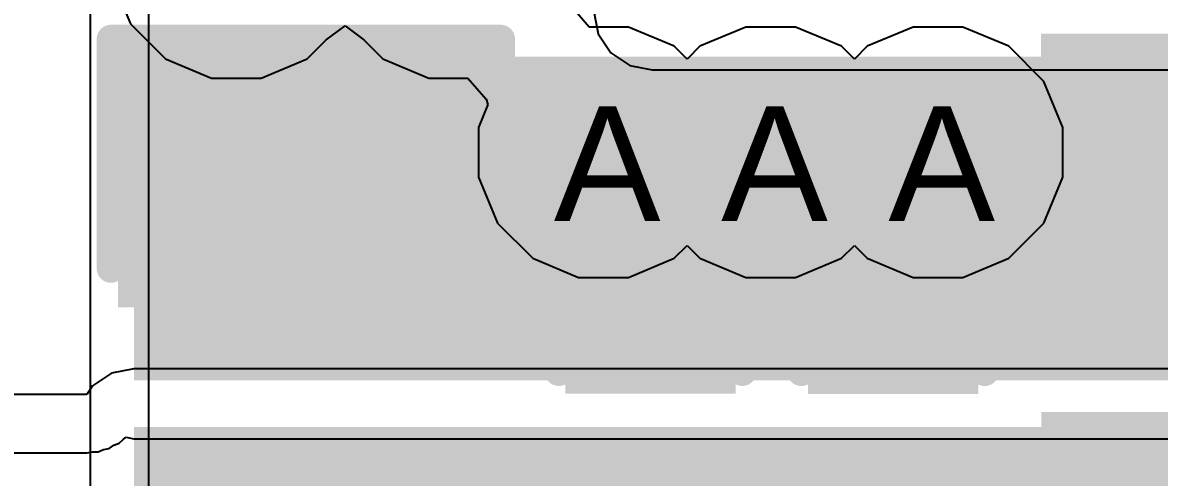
# Model space of a CAD drawing. Header units: inches. Extents: x 0 to 5271, y 0 to 5417.
# Drawn here: x 15.87 to 20.91, y 75.91 to 77.92 of the extents above; entities that cross this region are included whole.
import ezdxf

# ---------------------------------------------------------------- set-up
doc = ezdxf.new("R2010")
doc.units = ezdxf.units.IN
for name, color, linetype in [('Bottom Layer', 5, 'Continuous'), ('Bottom Overlay', 54, 'Continuous'), ('Bottom Paste', 16, 'Continuous'), ('Bottom Solder', 6, 'Continuous'), ('Drill Drawing', 1, 'Continuous'), ('L2_GND1', 16, 'Continuous'), ('L3_SIG1', 76, 'Continuous'), ('L4_PWR', 90, 'Continuous'), ('L5_GND2', 156, 'Continuous'), ('L6_SIG2', 130, 'Continuous'), ('L7_GND3', 216, 'Continuous'), ('Top Layer', 1, 'Continuous'), ('Via Holes', 16, 'Continuous')]:
    doc.layers.add(name, color=color, linetype=linetype)
doc.styles.add('Arial', font='', dxfattribs={"height": 0.2})
doc.styles.get('Arial').set_extended_font_data('Arial')

# ---------------------------------------------------------------- blocks, each defined once
blk = doc.blocks.new('17_FC2QFN__3_5_3_75__B_196')
at = {"layer": 'Bottom Layer'}
for points in [[(-0.175, 2.4312), (0.175, 2.4312), (0.175, 0.4312), (-0.175, 0.4312)], [(-2.0993, 1.6812), (-0.5993, 1.6812), (-0.5993, 1.4312), (-2.0993, 1.4312)], [(2.0993, 1.4312), (0.5993, 1.4312), (0.5993, 1.6812), (2.0993, 1.6812)], [(-2.0993, 1.0312), (-0.5993, 1.0312), (-0.5993, 0.7812), (-2.0993, 0.7812)], [(2.0993, 0.7812), (0.5993, 0.7812), (0.5993, 1.0312), (2.0993, 1.0312)], [(-2.0993, 0.3812), (-0.5993, 0.3812), (-0.5993, 0.1312), (-2.0993, 0.1312)], [(2.0993, 0.1312), (0.5993, 0.1312), (0.5993, 0.3812), (2.0993, 0.3812)], [(-2.1004, -0.0938), (-1.3004, -0.0938), (-1.3004, -0.3938), (-2.1004, -0.3938)], [(2.1004, -0.3938), (1.3004, -0.3938), (1.3004, -0.0938), (2.1004, -0.0938)], [(-2.1004, -0.5938), (-1.3004, -0.5938), (-1.3004, -0.8938), (-2.1004, -0.8938)], [(2.1004, -0.8938), (1.3004, -0.8938), (1.3004, -0.5938), (2.1004, -0.5938)], [(-1.4, -2.0187), (-1.4, -1.0937), (-1.1, -1.0937), (-1.1, -2.0187)], [(-0.9, -2.0187), (-0.9, -1.0937), (-0.6, -1.0937), (-0.6, -2.0187)], [(-0.4, -2.0187), (-0.4, -1.0937), (-0.1, -1.0937), (-0.1, -2.0187)], [(0.1, -2.0187), (0.1, -1.0937), (0.4, -1.0937), (0.4, -2.0187)], [(0.6, -2.0187), (0.6, -1.0937), (0.9, -1.0937), (0.9, -2.0187)], [(1.1, -2.0187), (1.1, -1.0937), (1.4, -1.0937), (1.4, -2.0187)]]:
    blk.add_hatch(color=5, dxfattribs=at).paths.add_polyline_path(points)
at = {"layer": 'Bottom Paste'}
for points in [[(-0.175, 2.4312), (0.175, 2.4312), (0.175, 0.4312), (-0.175, 0.4312)], [(-2.0993, 1.6812), (-0.5993, 1.6812), (-0.5993, 1.4312), (-2.0993, 1.4312)], [(2.0993, 1.4312), (0.5993, 1.4312), (0.5993, 1.6812), (2.0993, 1.6812)], [(-2.0993, 1.0312), (-0.5993, 1.0312), (-0.5993, 0.7812), (-2.0993, 0.7812)], [(2.0993, 0.7812), (0.5993, 0.7812), (0.5993, 1.0312), (2.0993, 1.0312)], [(-2.0993, 0.3812), (-0.5993, 0.3812), (-0.5993, 0.1312), (-2.0993, 0.1312)], [(2.0993, 0.1312), (0.5993, 0.1312), (0.5993, 0.3812), (2.0993, 0.3812)], [(-2.1004, -0.0938), (-1.3004, -0.0938), (-1.3004, -0.3938), (-2.1004, -0.3938)], [(2.1004, -0.3938), (1.3004, -0.3938), (1.3004, -0.0938), (2.1004, -0.0938)], [(-2.1004, -0.5938), (-1.3004, -0.5938), (-1.3004, -0.8938), (-2.1004, -0.8938)], [(2.1004, -0.8938), (1.3004, -0.8938), (1.3004, -0.5938), (2.1004, -0.5938)], [(-1.4, -2.0187), (-1.4, -1.0937), (-1.1, -1.0937), (-1.1, -2.0187)], [(-0.9, -2.0187), (-0.9, -1.0937), (-0.6, -1.0937), (-0.6, -2.0187)], [(-0.4, -2.0187), (-0.4, -1.0937), (-0.1, -1.0937), (-0.1, -2.0187)], [(0.1, -2.0187), (0.1, -1.0937), (0.4, -1.0937), (0.4, -2.0187)], [(0.6, -2.0187), (0.6, -1.0937), (0.9, -1.0937), (0.9, -2.0187)], [(1.1, -2.0187), (1.1, -1.0937), (1.4, -1.0937), (1.4, -2.0187)]]:
    blk.add_hatch(color=16, dxfattribs=at).paths.add_polyline_path(points)
at = {"layer": 'Bottom Solder'}
for points in [[(-0.2766, 2.5328), (0.2766, 2.5328), (0.2766, 0.3296), (-0.2766, 0.3296)], [(-2.2009, 1.7828), (-0.4977, 1.7828), (-0.4977, 1.3296), (-2.2009, 1.3296)], [(2.2009, 1.3296), (0.4977, 1.3296), (0.4977, 1.7828), (2.2009, 1.7828)], [(-2.2009, 1.1328), (-0.4977, 1.1328), (-0.4977, 0.6796), (-2.2009, 0.6796)], [(2.2009, 0.6796), (0.4977, 0.6796), (0.4977, 1.1328), (2.2009, 1.1328)], [(-2.2009, 0.4828), (-0.4977, 0.4828), (-0.4977, 0.0296), (-2.2009, 0.0296)], [(2.2009, 0.0296), (0.4977, 0.0296), (0.4977, 0.4828), (2.2009, 0.4828)], [(-2.202, 0.0078), (-1.1988, 0.0078), (-1.1988, -0.4954), (-2.202, -0.4954)], [(2.202, -0.4954), (1.1988, -0.4954), (1.1988, 0.0078), (2.202, 0.0078)], [(-2.202, -0.4922), (-1.1988, -0.4922), (-1.1988, -0.9954), (-2.202, -0.9954)], [(2.202, -0.9954), (1.1988, -0.9954), (1.1988, -0.4922), (2.202, -0.4922)], [(-1.5016, -2.1203), (-1.5016, -0.9921), (-0.9984, -0.9921), (-0.9984, -2.1203)], [(-1.0016, -2.1203), (-1.0016, -0.9921), (-0.4984, -0.9921), (-0.4984, -2.1203)], [(-0.5016, -2.1203), (-0.5016, -0.9921), (0.0016, -0.9921), (0.0016, -2.1203)], [(-0.0016, -2.1203), (-0.0016, -0.9921), (0.5016, -0.9921), (0.5016, -2.1203)], [(0.4984, -2.1203), (0.4984, -0.9921), (1.0016, -0.9921), (1.0016, -2.1203)], [(0.9984, -2.1203), (0.9984, -0.9921), (1.5016, -0.9921), (1.5016, -2.1203)]]:
    blk.add_hatch(color=6, dxfattribs=at).paths.add_polyline_path(points)
at = {"layer": 'Bottom Overlay'}
for points in [[(-1.8034, 2.1366, 0.127, 0.127, 0), (-1.8034, 1.9377, 0.127, 0.127, 0)], [(-0.4315, 2.1366, 0.127, 0.127, 0), (-1.8034, 2.1366, 0.127, 0.127, 0)], [(1.8034, 2.1366, 0.127, 0.127, 0), (0.4315, 2.1366, 0.127, 0.127, 0)], [(1.8034, 2.1366, 0.127, 0.127, 0), (1.8034, 1.9377, 0.127, 0.127, 0)], [(-2.402, -0.6516, 0.127, 0.127, 0), (-2.402, -0.9056, 0.127, 0.127, 0)], [(-2.275, -0.7786, 0.127, 0.127, 0), (-2.402, -0.6516, 0.127, 0.127, 0)], [(-2.275, -0.7786, 0.127, 0.127, 0), (-2.402, -0.9056, 0.127, 0.127, 0)], [(-1.8034, -1.1503, 0.127, 0.127, 0), (-1.8034, -1.7242, 0.127, 0.127, 0)], [(1.8034, -1.1503, 0.127, 0.127, 0), (1.8034, -1.7242, 0.127, 0.127, 0)], [(-1.5778, -1.7242, 0.127, 0.127, 0), (-1.8034, -1.7242, 0.127, 0.127, 0)], [(1.8034, -1.7242, 0.127, 0.127, 0), (1.5778, -1.7242, 0.127, 0.127, 0)]]:
    blk.add_lwpolyline(points, format="xyseb", dxfattribs=at)
for points in [[(-1.8352, 2.1366, 0.0635, 0.0635, 1), (-1.7716, 2.1366, 0.0635, 0.0635, 1)], [(-1.8352, 2.1366, 0.0635, 0.0635, 1), (-1.7716, 2.1366, 0.0635, 0.0635, 1)], [(-0.4633, 2.1366, 0.0635, 0.0635, 1), (-0.3998, 2.1366, 0.0635, 0.0635, 1)], [(0.3998, 2.1366, 0.0635, 0.0635, 1), (0.4633, 2.1366, 0.0635, 0.0635, 1)], [(1.7716, 2.1366, 0.0635, 0.0635, 1), (1.8352, 2.1366, 0.0635, 0.0635, 1)], [(1.7716, 2.1366, 0.0635, 0.0635, 1), (1.8352, 2.1366, 0.0635, 0.0635, 1)], [(-1.8352, 1.9377, 0.0635, 0.0635, 1), (-1.7716, 1.9377, 0.0635, 0.0635, 1)], [(1.7716, 1.9377, 0.0635, 0.0635, 1), (1.8352, 1.9377, 0.0635, 0.0635, 1)], [(-2.4338, -0.6516, 0.0635, 0.0635, 1), (-2.3703, -0.6516, 0.0635, 0.0635, 1)], [(-2.4338, -0.6516, 0.0635, 0.0635, 1), (-2.3703, -0.6516, 0.0635, 0.0635, 1)], [(-2.3068, -0.7786, 0.0635, 0.0635, 1), (-2.2433, -0.7786, 0.0635, 0.0635, 1)], [(-2.3068, -0.7786, 0.0635, 0.0635, 1), (-2.2433, -0.7786, 0.0635, 0.0635, 1)], [(-2.4338, -0.9056, 0.0635, 0.0635, 1), (-2.3703, -0.9056, 0.0635, 0.0635, 1)], [(-2.4338, -0.9056, 0.0635, 0.0635, 1), (-2.3703, -0.9056, 0.0635, 0.0635, 1)], [(-1.8352, -1.1503, 0.0635, 0.0635, 1), (-1.7716, -1.1503, 0.0635, 0.0635, 1)], [(1.7716, -1.1503, 0.0635, 0.0635, 1), (1.8352, -1.1503, 0.0635, 0.0635, 1)], [(-1.8352, -1.7242, 0.0635, 0.0635, 1), (-1.7716, -1.7242, 0.0635, 0.0635, 1)], [(-1.8352, -1.7242, 0.0635, 0.0635, 1), (-1.7716, -1.7242, 0.0635, 0.0635, 1)], [(-1.6095, -1.7242, 0.0635, 0.0635, 1), (-1.546, -1.7242, 0.0635, 0.0635, 1)], [(1.546, -1.7242, 0.0635, 0.0635, 1), (1.6095, -1.7242, 0.0635, 0.0635, 1)], [(1.7716, -1.7242, 0.0635, 0.0635, 1), (1.8352, -1.7242, 0.0635, 0.0635, 1)], [(1.7716, -1.7242, 0.0635, 0.0635, 1), (1.8352, -1.7242, 0.0635, 0.0635, 1)]]:
    blk.add_lwpolyline(points, format="xyseb", close=True, dxfattribs=at)
blk = doc.blocks.new('____0402_B_258')
at = {"layer": 'Bottom Layer'}
for points in [[(-0.2413, 0.3175), (-0.2413, -0.3175), (-0.6985, -0.3175), (-0.6985, 0.3175)], [(0.6985, 0.3175), (0.6985, -0.3175), (0.2413, -0.3175), (0.2413, 0.3175)]]:
    blk.add_hatch(color=5, dxfattribs=at).paths.add_polyline_path(points)
at = {"layer": 'Bottom Paste'}
for points in [[(-0.2413, 0.3175), (-0.2413, -0.3175), (-0.6985, -0.3175), (-0.6985, 0.3175)], [(0.6985, 0.3175), (0.6985, -0.3175), (0.2413, -0.3175), (0.2413, 0.3175)]]:
    blk.add_hatch(color=16, dxfattribs=at).paths.add_polyline_path(points)
at = {"layer": 'Bottom Solder'}
for points in [[(-0.1813, 0.3775), (-0.1813, -0.3775), (-0.7585, -0.3775), (-0.7585, 0.3775)], [(0.7585, 0.3775), (0.7585, -0.3775), (0.1813, -0.3775), (0.1813, 0.3775)]]:
    blk.add_hatch(color=6, dxfattribs=at).paths.add_polyline_path(points)
at = {"layer": 'Bottom Overlay'}
for points in [[(-0.7874, 0.4064, 0.127, 0.127, 0), (-0.2794, 0.4064, 0.127, 0.127, 0)], [(-0.7874, 0.4064, 0.127, 0.127, 0), (-0.7874, -0.4064, 0.127, 0.127, 0)], [(0.2794, 0.4064, 0.127, 0.127, 0), (0.7874, 0.4064, 0.127, 0.127, 0)], [(0.7874, 0.4064, 0.127, 0.127, 0), (0.7874, -0.4064, 0.127, 0.127, 0)], [(-0.7874, -0.4064, 0.127, 0.127, 0), (-0.2794, -0.4064, 0.127, 0.127, 0)], [(0.2794, -0.4064, 0.127, 0.127, 0), (0.7874, -0.4064, 0.127, 0.127, 0)]]:
    blk.add_lwpolyline(points, format="xyseb", dxfattribs=at)
for points in [[(-0.8191, 0.4064, 0.0635, 0.0635, 1), (-0.7556, 0.4064, 0.0635, 0.0635, 1)], [(-0.8191, 0.4064, 0.0635, 0.0635, 1), (-0.7556, 0.4064, 0.0635, 0.0635, 1)], [(-0.3111, 0.4064, 0.0635, 0.0635, 1), (-0.2476, 0.4064, 0.0635, 0.0635, 1)], [(0.2477, 0.4064, 0.0635, 0.0635, 1), (0.3112, 0.4064, 0.0635, 0.0635, 1)], [(0.7557, 0.4064, 0.0635, 0.0635, 1), (0.8192, 0.4064, 0.0635, 0.0635, 1)], [(0.7557, 0.4064, 0.0635, 0.0635, 1), (0.8192, 0.4064, 0.0635, 0.0635, 1)], [(-0.8191, -0.4064, 0.0635, 0.0635, 1), (-0.7556, -0.4064, 0.0635, 0.0635, 1)], [(-0.8191, -0.4064, 0.0635, 0.0635, 1), (-0.7556, -0.4064, 0.0635, 0.0635, 1)], [(-0.3111, -0.4064, 0.0635, 0.0635, 1), (-0.2476, -0.4064, 0.0635, 0.0635, 1)], [(0.2477, -0.4064, 0.0635, 0.0635, 1), (0.3112, -0.4064, 0.0635, 0.0635, 1)], [(0.7557, -0.4064, 0.0635, 0.0635, 1), (0.8192, -0.4064, 0.0635, 0.0635, 1)], [(0.7557, -0.4064, 0.0635, 0.0635, 1), (0.8192, -0.4064, 0.0635, 0.0635, 1)]]:
    blk.add_lwpolyline(points, format="xyseb", close=True, dxfattribs=at)
blk = doc.blocks.new('____0402_B_259')
at = {"layer": 'Bottom Layer'}
for points in [[(-0.2413, 0.3175), (-0.2413, -0.3175), (-0.6985, -0.3175), (-0.6985, 0.3175)], [(0.6985, 0.3175), (0.6985, -0.3175), (0.2413, -0.3175), (0.2413, 0.3175)]]:
    blk.add_hatch(color=5, dxfattribs=at).paths.add_polyline_path(points)
at = {"layer": 'Bottom Paste'}
for points in [[(-0.2413, 0.3175), (-0.2413, -0.3175), (-0.6985, -0.3175), (-0.6985, 0.3175)], [(0.6985, 0.3175), (0.6985, -0.3175), (0.2413, -0.3175), (0.2413, 0.3175)]]:
    blk.add_hatch(color=16, dxfattribs=at).paths.add_polyline_path(points)
at = {"layer": 'Bottom Solder'}
for points in [[(-0.1813, 0.3775), (-0.1813, -0.3775), (-0.7585, -0.3775), (-0.7585, 0.3775)], [(0.7585, 0.3775), (0.7585, -0.3775), (0.1813, -0.3775), (0.1813, 0.3775)]]:
    blk.add_hatch(color=6, dxfattribs=at).paths.add_polyline_path(points)
at = {"layer": 'Bottom Overlay'}
for points in [[(-0.7874, 0.4064, 0.127, 0.127, 0), (-0.2794, 0.4064, 0.127, 0.127, 0)], [(-0.7874, 0.4064, 0.127, 0.127, 0), (-0.7874, -0.4064, 0.127, 0.127, 0)], [(0.2794, 0.4064, 0.127, 0.127, 0), (0.7874, 0.4064, 0.127, 0.127, 0)], [(0.7874, 0.4064, 0.127, 0.127, 0), (0.7874, -0.4064, 0.127, 0.127, 0)], [(-0.7874, -0.4064, 0.127, 0.127, 0), (-0.2794, -0.4064, 0.127, 0.127, 0)], [(0.2794, -0.4064, 0.127, 0.127, 0), (0.7874, -0.4064, 0.127, 0.127, 0)]]:
    blk.add_lwpolyline(points, format="xyseb", dxfattribs=at)
for points in [[(-0.8191, 0.4064, 0.0635, 0.0635, 1), (-0.7556, 0.4064, 0.0635, 0.0635, 1)], [(-0.8191, 0.4064, 0.0635, 0.0635, 1), (-0.7556, 0.4064, 0.0635, 0.0635, 1)], [(-0.3111, 0.4064, 0.0635, 0.0635, 1), (-0.2476, 0.4064, 0.0635, 0.0635, 1)], [(0.2477, 0.4064, 0.0635, 0.0635, 1), (0.3112, 0.4064, 0.0635, 0.0635, 1)], [(0.7557, 0.4064, 0.0635, 0.0635, 1), (0.8192, 0.4064, 0.0635, 0.0635, 1)], [(0.7557, 0.4064, 0.0635, 0.0635, 1), (0.8192, 0.4064, 0.0635, 0.0635, 1)], [(-0.8191, -0.4064, 0.0635, 0.0635, 1), (-0.7556, -0.4064, 0.0635, 0.0635, 1)], [(-0.8191, -0.4064, 0.0635, 0.0635, 1), (-0.7556, -0.4064, 0.0635, 0.0635, 1)], [(-0.3111, -0.4064, 0.0635, 0.0635, 1), (-0.2476, -0.4064, 0.0635, 0.0635, 1)], [(0.2477, -0.4064, 0.0635, 0.0635, 1), (0.3112, -0.4064, 0.0635, 0.0635, 1)], [(0.7557, -0.4064, 0.0635, 0.0635, 1), (0.8192, -0.4064, 0.0635, 0.0635, 1)], [(0.7557, -0.4064, 0.0635, 0.0635, 1), (0.8192, -0.4064, 0.0635, 0.0635, 1)]]:
    blk.add_lwpolyline(points, format="xyseb", close=True, dxfattribs=at)
blk = doc.blocks.new('C___0805_B_260')
at = {"layer": 'Bottom Layer'}
for points in [[(-1.524, 0.762), (-0.508, 0.762), (-0.508, -0.762), (-1.524, -0.762)], [(0.508, 0.762), (1.524, 0.762), (1.524, -0.762), (0.508, -0.762)]]:
    blk.add_hatch(color=5, dxfattribs=at).paths.add_polyline_path(points)
at = {"layer": 'Bottom Paste'}
for points in [[(-1.524, 0.762), (-0.508, 0.762), (-0.508, -0.762), (-1.524, -0.762)], [(0.508, 0.762), (1.524, 0.762), (1.524, -0.762), (0.508, -0.762)]]:
    blk.add_hatch(color=16, dxfattribs=at).paths.add_polyline_path(points)
at = {"layer": 'Bottom Solder'}
for points in [[(-1.594, 0.832), (-0.438, 0.832), (-0.438, -0.832), (-1.594, -0.832)], [(0.438, 0.832), (1.594, 0.832), (1.594, -0.832), (0.438, -0.832)]]:
    blk.add_hatch(color=6, dxfattribs=at).paths.add_polyline_path(points)
at = {"layer": 'Bottom Overlay'}
for points in [[(-1.6256, 0.8636, 0.127, 0.127, 0), (-0.6096, 0.8636, 0.127, 0.127, 0)], [(-1.6256, 0.8636, 0.127, 0.127, 0), (-1.6256, -0.8636, 0.127, 0.127, 0)], [(0.6096, 0.8636, 0.127, 0.127, 0), (1.6256, 0.8636, 0.127, 0.127, 0)], [(1.6256, 0.8636, 0.127, 0.127, 0), (1.6256, -0.8636, 0.127, 0.127, 0)], [(-1.6256, -0.8636, 0.127, 0.127, 0), (-0.6096, -0.8636, 0.127, 0.127, 0)], [(0.6096, -0.8636, 0.127, 0.127, 0), (1.6256, -0.8636, 0.127, 0.127, 0)]]:
    blk.add_lwpolyline(points, format="xyseb", dxfattribs=at)
for points in [[(-1.6574, 0.8636, 0.0635, 0.0635, 1), (-1.5939, 0.8636, 0.0635, 0.0635, 1)], [(-1.6574, 0.8636, 0.0635, 0.0635, 1), (-1.5939, 0.8636, 0.0635, 0.0635, 1)], [(-0.6414, 0.8636, 0.0635, 0.0635, 1), (-0.5779, 0.8636, 0.0635, 0.0635, 1)], [(0.5778, 0.8636, 0.0635, 0.0635, 1), (0.6413, 0.8636, 0.0635, 0.0635, 1)], [(1.5938, 0.8636, 0.0635, 0.0635, 1), (1.6573, 0.8636, 0.0635, 0.0635, 1)], [(1.5938, 0.8636, 0.0635, 0.0635, 1), (1.6573, 0.8636, 0.0635, 0.0635, 1)], [(-1.6574, -0.8636, 0.0635, 0.0635, 1), (-1.5939, -0.8636, 0.0635, 0.0635, 1)], [(-1.6574, -0.8636, 0.0635, 0.0635, 1), (-1.5939, -0.8636, 0.0635, 0.0635, 1)], [(-0.6414, -0.8636, 0.0635, 0.0635, 1), (-0.5779, -0.8636, 0.0635, 0.0635, 1)], [(0.5778, -0.8636, 0.0635, 0.0635, 1), (0.6413, -0.8636, 0.0635, 0.0635, 1)], [(1.5938, -0.8636, 0.0635, 0.0635, 1), (1.6573, -0.8636, 0.0635, 0.0635, 1)], [(1.5938, -0.8636, 0.0635, 0.0635, 1), (1.6573, -0.8636, 0.0635, 0.0635, 1)]]:
    blk.add_lwpolyline(points, format="xyseb", close=True, dxfattribs=at)

msp = doc.modelspace()

# ---------------------------------------------------------------- hatches: boundary and pattern name
at = {"layer": 'Bottom Layer'}
for points in [[(16.3604, 76.3391), (21.9843, 76.3391), (21.9843, 77.7728), (16.3604, 77.7728)], [(16.3604, 74.4478), (21.9843, 74.4478), (21.9843, 76.1315), (16.3604, 76.1315)]]:
    msp.add_hatch(color=5, dxfattribs=at).paths.add_polyline_path(points)
h = msp.add_hatch(color=5, dxfattribs=at)
edge = h.paths.add_edge_path()
edge.add_arc((18.4417, 77.3491), 0.3, 0, 360)
h = msp.add_hatch(color=5, dxfattribs=at)
edge = h.paths.add_edge_path()
edge.add_arc((19.183, 77.3491), 0.3, 0, 360)
h = msp.add_hatch(color=5, dxfattribs=at)
edge = h.paths.add_edge_path()
edge.add_arc((19.9244, 77.3491), 0.3, 0, 360)
at = {"layer": 'L2_GND1'}
h = msp.add_hatch(color=16, dxfattribs=at)
edge = h.paths.add_edge_path()
edge.add_arc((18.4417, 77.3491), 0.3, 0, 360)
h = msp.add_hatch(color=16, dxfattribs=at)
edge = h.paths.add_edge_path()
edge.add_arc((19.183, 77.3491), 0.3, 0, 360)
h = msp.add_hatch(color=16, dxfattribs=at)
edge = h.paths.add_edge_path()
edge.add_arc((19.9244, 77.3491), 0.3, 0, 360)
at = {"layer": 'L3_SIG1'}
h = msp.add_hatch(color=76, dxfattribs=at)
edge = h.paths.add_edge_path()
edge.add_arc((18.4417, 77.3491), 0.3, 0, 360)
h = msp.add_hatch(color=76, dxfattribs=at)
edge = h.paths.add_edge_path()
edge.add_arc((19.183, 77.3491), 0.3, 0, 360)
h = msp.add_hatch(color=76, dxfattribs=at)
edge = h.paths.add_edge_path()
edge.add_arc((19.9244, 77.3491), 0.3, 0, 360)
at = {"layer": 'L4_PWR'}
h = msp.add_hatch(color=90, dxfattribs=at)
edge = h.paths.add_edge_path()
edge.add_arc((18.4417, 77.3491), 0.3, 0, 360)
h = msp.add_hatch(color=90, dxfattribs=at)
edge = h.paths.add_edge_path()
edge.add_arc((19.183, 77.3491), 0.3, 0, 360)
h = msp.add_hatch(color=90, dxfattribs=at)
edge = h.paths.add_edge_path()
edge.add_arc((19.9244, 77.3491), 0.3, 0, 360)
at = {"layer": 'L5_GND2'}
h = msp.add_hatch(color=156, dxfattribs=at)
edge = h.paths.add_edge_path()
edge.add_arc((18.4417, 77.3491), 0.3, 0, 360)
h = msp.add_hatch(color=156, dxfattribs=at)
edge = h.paths.add_edge_path()
edge.add_arc((19.183, 77.3491), 0.3, 0, 360)
h = msp.add_hatch(color=156, dxfattribs=at)
edge = h.paths.add_edge_path()
edge.add_arc((19.9244, 77.3491), 0.3, 0, 360)
at = {"layer": 'L6_SIG2'}
h = msp.add_hatch(color=130, dxfattribs=at)
edge = h.paths.add_edge_path()
edge.add_arc((18.4417, 77.3491), 0.3, 0, 360)
h = msp.add_hatch(color=130, dxfattribs=at)
edge = h.paths.add_edge_path()
edge.add_arc((19.183, 77.3491), 0.3, 0, 360)
h = msp.add_hatch(color=130, dxfattribs=at)
edge = h.paths.add_edge_path()
edge.add_arc((19.9244, 77.3491), 0.3, 0, 360)
at = {"layer": 'L7_GND3'}
h = msp.add_hatch(color=216, dxfattribs=at)
edge = h.paths.add_edge_path()
edge.add_arc((18.4417, 77.3491), 0.3, 0, 360)
h = msp.add_hatch(color=216, dxfattribs=at)
edge = h.paths.add_edge_path()
edge.add_arc((19.183, 77.3491), 0.3, 0, 360)
h = msp.add_hatch(color=216, dxfattribs=at)
edge = h.paths.add_edge_path()
edge.add_arc((19.9244, 77.3491), 0.3, 0, 360)
at = {"layer": 'Top Layer'}
h = msp.add_hatch(color=1, dxfattribs=at)
edge = h.paths.add_edge_path()
edge.add_arc((18.4417, 77.3491), 0.3, 0, 360)
h = msp.add_hatch(color=1, dxfattribs=at)
edge = h.paths.add_edge_path()
edge.add_arc((19.183, 77.3491), 0.3, 0, 360)
h = msp.add_hatch(color=1, dxfattribs=at)
edge = h.paths.add_edge_path()
edge.add_arc((19.9244, 77.3491), 0.3, 0, 360)
at = {"layer": 'Via Holes'}
h = msp.add_hatch(color=7, dxfattribs=at)
edge = h.paths.add_edge_path()
edge.add_arc((18.4417, 77.3491), 0.15, 0, 360)
h = msp.add_hatch(color=7, dxfattribs=at)
edge = h.paths.add_edge_path()
edge.add_arc((19.183, 77.3491), 0.15, 0, 360)
h = msp.add_hatch(color=7, dxfattribs=at)
edge = h.paths.add_edge_path()
edge.add_arc((19.9244, 77.3491), 0.15, 0, 360)

# ---------------------------------------------------------------- linework, layer by layer
at = {"layer": 'Bottom Layer'}
for p, q in [((18.3986, 77.9727), (18.4183, 77.8736)), ((18.4183, 77.8736), (18.4744, 77.7896)), ((18.4744, 77.7896), (18.5585, 77.7335)), ((18.5585, 77.7335), (18.6576, 77.7137)), ((18.6576, 77.7137), (21.4836, 77.7137)), ((16.3604, 76.3905), (16.2613, 76.3707)), ((21.9843, 76.3905), (16.3604, 76.3905)), ((16.2613, 76.3707), (16.1773, 76.3146)), ((16.1517, 76.2762), (13.9653, 76.2762)), ((16.1773, 76.3146), (16.1517, 76.2762)), ((16.2955, 76.0609), (16.3136, 76.0789)), ((16.3136, 76.0789), (16.3258, 76.0871)), ((16.3258, 76.0871), (16.3604, 76.0802)), ((16.3604, 76.0802), (21.9843, 76.0802)), ((16.1517, 76.0172), (16.1767, 76.0222)), ((16.1767, 76.0222), (16.2022, 76.0222)), ((16.2022, 76.0222), (16.2257, 76.032)), ((16.2257, 76.032), (16.2508, 76.0369)), ((16.2508, 76.0369), (16.272, 76.0511)), ((16.272, 76.0511), (16.2955, 76.0609)), ((13.9653, 76.0172), (16.1517, 76.0172))]:
    msp.add_line(p, q, dxfattribs=at)
msp.add_lwpolyline([(18.7435, 76.6228, 0.508, 0.508, 0), (21.2343, 76.6228, 0.508, 0.508, 0)], format="xyseb", dxfattribs=at)
msp.add_lwpolyline([(18.6165, 76.6228, 0.254, 0.254, 1), (18.8705, 76.6228, 0.254, 0.254, 1)], format="xyseb", close=True, dxfattribs=at)
at = {"layer": 'L2_GND1'}
for p, q in [((16.2608, 78.1218), (16.3451, 77.9182)), ((18.378, 77.903), (18.2979, 77.9962)), ((16.3451, 77.9182), (16.501, 77.7623)), ((17.213, 77.8468), (17.296, 77.9095)), ((17.296, 77.9095), (17.379, 77.8468)), ((18.5519, 77.903), (18.378, 77.903)), ((18.7555, 77.8187), (18.5519, 77.903)), ((19.0728, 77.903), (18.8692, 77.8187)), ((19.2932, 77.903), (19.0728, 77.903)), ((19.4969, 77.8187), (19.2932, 77.903)), ((19.8142, 77.903), (19.6106, 77.8187)), ((20.0346, 77.903), (19.8142, 77.903)), ((20.2382, 77.8187), (20.0346, 77.903)), ((17.1286, 77.7623), (17.213, 77.8468)), ((17.379, 77.8468), (17.4634, 77.7623)), ((18.8124, 77.7618), (18.7555, 77.8187)), ((18.8692, 77.8187), (18.8124, 77.7618)), ((19.5537, 77.7619), (19.4969, 77.8187)), ((19.6106, 77.8187), (19.5537, 77.7619)), ((20.394, 77.6629), (20.2382, 77.8187)), ((16.501, 77.7623), (16.7046, 77.678)), ((16.925, 77.678), (17.1286, 77.7623)), ((17.4634, 77.7623), (17.667, 77.678)), ((16.7046, 77.678), (16.925, 77.678)), ((17.667, 77.678), (17.8408, 77.678)), ((17.8408, 77.678), (17.921, 77.5848)), ((20.4784, 77.4592), (20.394, 77.6629)), ((17.921, 77.5848), (17.9297, 77.5607)), ((17.9297, 77.5607), (17.8877, 77.4592)), ((17.8877, 77.4592), (17.8877, 77.2389)), ((20.4784, 77.2389), (20.4784, 77.4592)), ((17.8877, 77.2389), (17.972, 77.0352)), ((20.394, 77.0352), (20.4784, 77.2389)), ((17.972, 77.0352), (18.1279, 76.8794)), ((20.2382, 76.8794), (20.394, 77.0352)), ((18.7555, 76.8794), (18.8124, 76.9363)), ((18.8124, 76.9363), (18.8692, 76.8794)), ((19.4969, 76.8794), (19.5537, 76.9362)), ((19.5537, 76.9362), (19.6106, 76.8794)), ((18.1279, 76.8794), (18.3315, 76.7951)), ((18.5519, 76.7951), (18.7555, 76.8794)), ((18.8692, 76.8794), (19.0728, 76.7951)), ((19.2932, 76.7951), (19.4969, 76.8794)), ((19.6106, 76.8794), (19.8142, 76.7951)), ((20.0346, 76.7951), (20.2382, 76.8794)), ((18.3315, 76.7951), (18.5519, 76.7951)), ((19.0728, 76.7951), (19.2932, 76.7951)), ((19.8142, 76.7951), (20.0346, 76.7951))]:
    msp.add_line(p, q, dxfattribs=at)
at = {"layer": 'L3_SIG1'}
for p, q in [((16.2608, 78.1218), (16.3451, 77.9182)), ((18.378, 77.903), (18.2979, 77.9962)), ((16.3451, 77.9182), (16.501, 77.7623)), ((17.213, 77.8468), (17.296, 77.9095)), ((17.296, 77.9095), (17.379, 77.8468)), ((18.5519, 77.903), (18.378, 77.903)), ((18.7555, 77.8187), (18.5519, 77.903)), ((19.0728, 77.903), (18.8692, 77.8187)), ((19.2932, 77.903), (19.0728, 77.903)), ((19.4969, 77.8187), (19.2932, 77.903)), ((19.8142, 77.903), (19.6106, 77.8187)), ((20.0346, 77.903), (19.8142, 77.903)), ((20.2382, 77.8187), (20.0346, 77.903)), ((17.1286, 77.7623), (17.213, 77.8468)), ((17.379, 77.8468), (17.4634, 77.7623)), ((18.8124, 77.7618), (18.7555, 77.8187)), ((18.8692, 77.8187), (18.8124, 77.7618)), ((19.5537, 77.7619), (19.4969, 77.8187)), ((19.6106, 77.8187), (19.5537, 77.7619)), ((20.394, 77.6629), (20.2382, 77.8187)), ((16.501, 77.7623), (16.7046, 77.678)), ((16.925, 77.678), (17.1286, 77.7623)), ((17.4634, 77.7623), (17.667, 77.678)), ((16.7046, 77.678), (16.925, 77.678)), ((17.667, 77.678), (17.8408, 77.678)), ((17.8408, 77.678), (17.921, 77.5848)), ((20.4784, 77.4592), (20.394, 77.6629)), ((17.921, 77.5848), (17.9297, 77.5607)), ((17.9297, 77.5607), (17.8877, 77.4592)), ((17.8877, 77.4592), (17.8877, 77.2389)), ((20.4784, 77.2389), (20.4784, 77.4592)), ((17.8877, 77.2389), (17.972, 77.0352)), ((20.394, 77.0352), (20.4784, 77.2389)), ((17.972, 77.0352), (18.1279, 76.8794)), ((20.2382, 76.8794), (20.394, 77.0352)), ((18.7555, 76.8794), (18.8124, 76.9363)), ((18.8124, 76.9363), (18.8692, 76.8794)), ((19.4969, 76.8794), (19.5537, 76.9362)), ((19.5537, 76.9362), (19.6106, 76.8794)), ((18.1279, 76.8794), (18.3315, 76.7951)), ((18.5519, 76.7951), (18.7555, 76.8794)), ((18.8692, 76.8794), (19.0728, 76.7951)), ((19.2932, 76.7951), (19.4969, 76.8794)), ((19.6106, 76.8794), (19.8142, 76.7951)), ((20.0346, 76.7951), (20.2382, 76.8794)), ((18.3315, 76.7951), (18.5519, 76.7951)), ((19.0728, 76.7951), (19.2932, 76.7951)), ((19.8142, 76.7951), (20.0346, 76.7951))]:
    msp.add_line(p, q, dxfattribs=at)
at = {"layer": 'L4_PWR'}
for p, q in [((16.1669, 96.389), (16.1669, 74.3848)), ((16.4259, 74.3848), (16.4259, 96.4145))]:
    msp.add_line(p, q, dxfattribs=at)
at = {"layer": 'L5_GND2'}
for p, q in [((16.2608, 78.1218), (16.3451, 77.9182)), ((18.378, 77.903), (18.2979, 77.9962)), ((16.3451, 77.9182), (16.501, 77.7623)), ((17.213, 77.8468), (17.296, 77.9095)), ((17.296, 77.9095), (17.379, 77.8468)), ((18.5519, 77.903), (18.378, 77.903)), ((18.7555, 77.8187), (18.5519, 77.903)), ((19.0728, 77.903), (18.8692, 77.8187)), ((19.2932, 77.903), (19.0728, 77.903)), ((19.4969, 77.8187), (19.2932, 77.903)), ((19.8142, 77.903), (19.6106, 77.8187)), ((20.0346, 77.903), (19.8142, 77.903)), ((20.2382, 77.8187), (20.0346, 77.903)), ((17.1286, 77.7623), (17.213, 77.8468)), ((17.379, 77.8468), (17.4634, 77.7623)), ((18.8124, 77.7618), (18.7555, 77.8187)), ((18.8692, 77.8187), (18.8124, 77.7618)), ((19.5537, 77.7619), (19.4969, 77.8187)), ((19.6106, 77.8187), (19.5537, 77.7619)), ((20.394, 77.6629), (20.2382, 77.8187)), ((16.501, 77.7623), (16.7046, 77.678)), ((16.925, 77.678), (17.1286, 77.7623)), ((17.4634, 77.7623), (17.667, 77.678)), ((16.7046, 77.678), (16.925, 77.678)), ((17.667, 77.678), (17.8408, 77.678)), ((17.8408, 77.678), (17.921, 77.5848)), ((20.4784, 77.4592), (20.394, 77.6629)), ((17.921, 77.5848), (17.9297, 77.5607)), ((17.9297, 77.5607), (17.8877, 77.4592)), ((17.8877, 77.4592), (17.8877, 77.2389)), ((20.4784, 77.2389), (20.4784, 77.4592)), ((17.8877, 77.2389), (17.972, 77.0352)), ((20.394, 77.0352), (20.4784, 77.2389)), ((17.972, 77.0352), (18.1279, 76.8794)), ((20.2382, 76.8794), (20.394, 77.0352)), ((18.7555, 76.8794), (18.8124, 76.9363)), ((18.8124, 76.9363), (18.8692, 76.8794)), ((19.4969, 76.8794), (19.5537, 76.9362)), ((19.5537, 76.9362), (19.6106, 76.8794)), ((18.1279, 76.8794), (18.3315, 76.7951)), ((18.5519, 76.7951), (18.7555, 76.8794)), ((18.8692, 76.8794), (19.0728, 76.7951)), ((19.2932, 76.7951), (19.4969, 76.8794)), ((19.6106, 76.8794), (19.8142, 76.7951)), ((20.0346, 76.7951), (20.2382, 76.8794)), ((18.3315, 76.7951), (18.5519, 76.7951)), ((19.0728, 76.7951), (19.2932, 76.7951)), ((19.8142, 76.7951), (20.0346, 76.7951))]:
    msp.add_line(p, q, dxfattribs=at)
at = {"layer": 'L6_SIG2'}
for p, q in [((16.2608, 78.1218), (16.3451, 77.9182)), ((18.378, 77.903), (18.2979, 77.9962)), ((16.3451, 77.9182), (16.501, 77.7623)), ((17.213, 77.8468), (17.296, 77.9095)), ((17.296, 77.9095), (17.379, 77.8468)), ((18.5519, 77.903), (18.378, 77.903)), ((18.7555, 77.8187), (18.5519, 77.903)), ((19.0728, 77.903), (18.8692, 77.8187)), ((19.2932, 77.903), (19.0728, 77.903)), ((19.4969, 77.8187), (19.2932, 77.903)), ((19.8142, 77.903), (19.6106, 77.8187)), ((20.0346, 77.903), (19.8142, 77.903)), ((20.2382, 77.8187), (20.0346, 77.903)), ((17.1286, 77.7623), (17.213, 77.8468)), ((17.379, 77.8468), (17.4634, 77.7623)), ((18.8124, 77.7618), (18.7555, 77.8187)), ((18.8692, 77.8187), (18.8124, 77.7618)), ((19.5537, 77.7619), (19.4969, 77.8187)), ((19.6106, 77.8187), (19.5537, 77.7619)), ((20.394, 77.6629), (20.2382, 77.8187)), ((16.501, 77.7623), (16.7046, 77.678)), ((16.925, 77.678), (17.1286, 77.7623)), ((17.4634, 77.7623), (17.667, 77.678)), ((16.7046, 77.678), (16.925, 77.678)), ((17.667, 77.678), (17.8408, 77.678)), ((17.8408, 77.678), (17.921, 77.5848)), ((20.4784, 77.4592), (20.394, 77.6629)), ((17.921, 77.5848), (17.9297, 77.5607)), ((17.9297, 77.5607), (17.8877, 77.4592)), ((17.8877, 77.4592), (17.8877, 77.2389)), ((20.4784, 77.2389), (20.4784, 77.4592)), ((17.8877, 77.2389), (17.972, 77.0352)), ((20.394, 77.0352), (20.4784, 77.2389)), ((17.972, 77.0352), (18.1279, 76.8794)), ((20.2382, 76.8794), (20.394, 77.0352)), ((18.7555, 76.8794), (18.8124, 76.9363)), ((18.8124, 76.9363), (18.8692, 76.8794)), ((19.4969, 76.8794), (19.5537, 76.9362)), ((19.5537, 76.9362), (19.6106, 76.8794)), ((18.1279, 76.8794), (18.3315, 76.7951)), ((18.5519, 76.7951), (18.7555, 76.8794)), ((18.8692, 76.8794), (19.0728, 76.7951)), ((19.2932, 76.7951), (19.4969, 76.8794)), ((19.6106, 76.8794), (19.8142, 76.7951)), ((20.0346, 76.7951), (20.2382, 76.8794)), ((18.3315, 76.7951), (18.5519, 76.7951)), ((19.0728, 76.7951), (19.2932, 76.7951)), ((19.8142, 76.7951), (20.0346, 76.7951))]:
    msp.add_line(p, q, dxfattribs=at)
at = {"layer": 'L7_GND3'}
for p, q in [((16.2608, 78.1218), (16.3451, 77.9182)), ((18.378, 77.903), (18.2979, 77.9962)), ((16.3451, 77.9182), (16.501, 77.7623)), ((17.213, 77.8468), (17.296, 77.9095)), ((17.296, 77.9095), (17.379, 77.8468)), ((18.5519, 77.903), (18.378, 77.903)), ((18.7555, 77.8187), (18.5519, 77.903)), ((19.0728, 77.903), (18.8692, 77.8187)), ((19.2932, 77.903), (19.0728, 77.903)), ((19.4969, 77.8187), (19.2932, 77.903)), ((19.8142, 77.903), (19.6106, 77.8187)), ((20.0346, 77.903), (19.8142, 77.903)), ((20.2382, 77.8187), (20.0346, 77.903)), ((17.1286, 77.7623), (17.213, 77.8468)), ((17.379, 77.8468), (17.4634, 77.7623)), ((18.8124, 77.7618), (18.7555, 77.8187)), ((18.8692, 77.8187), (18.8124, 77.7618)), ((19.5537, 77.7619), (19.4969, 77.8187)), ((19.6106, 77.8187), (19.5537, 77.7619)), ((20.394, 77.6629), (20.2382, 77.8187)), ((16.501, 77.7623), (16.7046, 77.678)), ((16.925, 77.678), (17.1286, 77.7623)), ((17.4634, 77.7623), (17.667, 77.678)), ((16.7046, 77.678), (16.925, 77.678)), ((17.667, 77.678), (17.8408, 77.678)), ((17.8408, 77.678), (17.921, 77.5848)), ((20.4784, 77.4592), (20.394, 77.6629)), ((17.921, 77.5848), (17.9297, 77.5607)), ((17.9297, 77.5607), (17.8877, 77.4592)), ((17.8877, 77.4592), (17.8877, 77.2389)), ((20.4784, 77.2389), (20.4784, 77.4592)), ((17.8877, 77.2389), (17.972, 77.0352)), ((20.394, 77.0352), (20.4784, 77.2389)), ((17.972, 77.0352), (18.1279, 76.8794)), ((20.2382, 76.8794), (20.394, 77.0352)), ((18.7555, 76.8794), (18.8124, 76.9363)), ((18.8124, 76.9363), (18.8692, 76.8794)), ((19.4969, 76.8794), (19.5537, 76.9362)), ((19.5537, 76.9362), (19.6106, 76.8794)), ((18.1279, 76.8794), (18.3315, 76.7951)), ((18.5519, 76.7951), (18.7555, 76.8794)), ((18.8692, 76.8794), (19.0728, 76.7951)), ((19.2932, 76.7951), (19.4969, 76.8794)), ((19.6106, 76.8794), (19.8142, 76.7951)), ((20.0346, 76.7951), (20.2382, 76.8794)), ((18.3315, 76.7951), (18.5519, 76.7951)), ((19.0728, 76.7951), (19.2932, 76.7951)), ((19.8142, 76.7951), (20.0346, 76.7951))]:
    msp.add_line(p, q, dxfattribs=at)
at = {"layer": 'Top Layer'}
for p, q in [((16.2608, 78.1218), (16.3451, 77.9182)), ((18.378, 77.903), (18.2979, 77.9962)), ((16.3451, 77.9182), (16.501, 77.7623)), ((17.213, 77.8468), (17.296, 77.9095)), ((17.296, 77.9095), (17.379, 77.8468)), ((18.5519, 77.903), (18.378, 77.903)), ((18.7555, 77.8187), (18.5519, 77.903)), ((19.0728, 77.903), (18.8692, 77.8187)), ((19.2932, 77.903), (19.0728, 77.903)), ((19.4969, 77.8187), (19.2932, 77.903)), ((19.8142, 77.903), (19.6106, 77.8187)), ((20.0346, 77.903), (19.8142, 77.903)), ((20.2382, 77.8187), (20.0346, 77.903)), ((17.1286, 77.7623), (17.213, 77.8468)), ((17.379, 77.8468), (17.4634, 77.7623)), ((18.8124, 77.7618), (18.7555, 77.8187)), ((18.8692, 77.8187), (18.8124, 77.7618)), ((19.5537, 77.7619), (19.4969, 77.8187)), ((19.6106, 77.8187), (19.5537, 77.7619)), ((20.394, 77.6629), (20.2382, 77.8187)), ((16.501, 77.7623), (16.7046, 77.678)), ((16.925, 77.678), (17.1286, 77.7623)), ((17.4634, 77.7623), (17.667, 77.678)), ((16.7046, 77.678), (16.925, 77.678)), ((17.667, 77.678), (17.8408, 77.678)), ((17.8408, 77.678), (17.921, 77.5848)), ((20.4784, 77.4592), (20.394, 77.6629)), ((17.921, 77.5848), (17.9297, 77.5607)), ((17.9297, 77.5607), (17.8877, 77.4592)), ((17.8877, 77.4592), (17.8877, 77.2389)), ((20.4784, 77.2389), (20.4784, 77.4592)), ((17.8877, 77.2389), (17.972, 77.0352)), ((20.394, 77.0352), (20.4784, 77.2389)), ((17.972, 77.0352), (18.1279, 76.8794)), ((20.2382, 76.8794), (20.394, 77.0352)), ((18.7555, 76.8794), (18.8124, 76.9363)), ((18.8124, 76.9363), (18.8692, 76.8794)), ((19.4969, 76.8794), (19.5537, 76.9362)), ((19.5537, 76.9362), (19.6106, 76.8794)), ((18.1279, 76.8794), (18.3315, 76.7951)), ((18.5519, 76.7951), (18.7555, 76.8794)), ((18.8692, 76.8794), (19.0728, 76.7951)), ((19.2932, 76.7951), (19.4969, 76.8794)), ((19.6106, 76.8794), (19.8142, 76.7951)), ((20.0346, 76.7951), (20.2382, 76.8794)), ((18.3315, 76.7951), (18.5519, 76.7951)), ((19.0728, 76.7951), (19.2932, 76.7951)), ((19.8142, 76.7951), (20.0346, 76.7951))]:
    msp.add_line(p, q, dxfattribs=at)

# ---------------------------------------------------------------- block references
for name, p, rotation in [('17_FC2QFN__3_5_3_75__B_196', (22.5836, 76.879), 180), ('C___0805_B_260', (17.1225, 76.2248), 90), ('____0402_B_258', (18.6506, 76.0981), 90), ('____0402_B_259', (19.7251, 76.0978), 90)]:
    msp.add_blockref(name, p, dxfattribs=dict(rotation=rotation))

# ---------------------------------------------------------------- texts
at = {"layer": 'Drill Drawing', "style": 'Arial'}
for p in [(18.2216, 77.0443), (18.963, 77.0443), (19.7043, 77.0443)]:
    msp.add_text('A', height=0.508, dxfattribs=at).set_placement(p)

doc.saveas('drawing.dxf')
